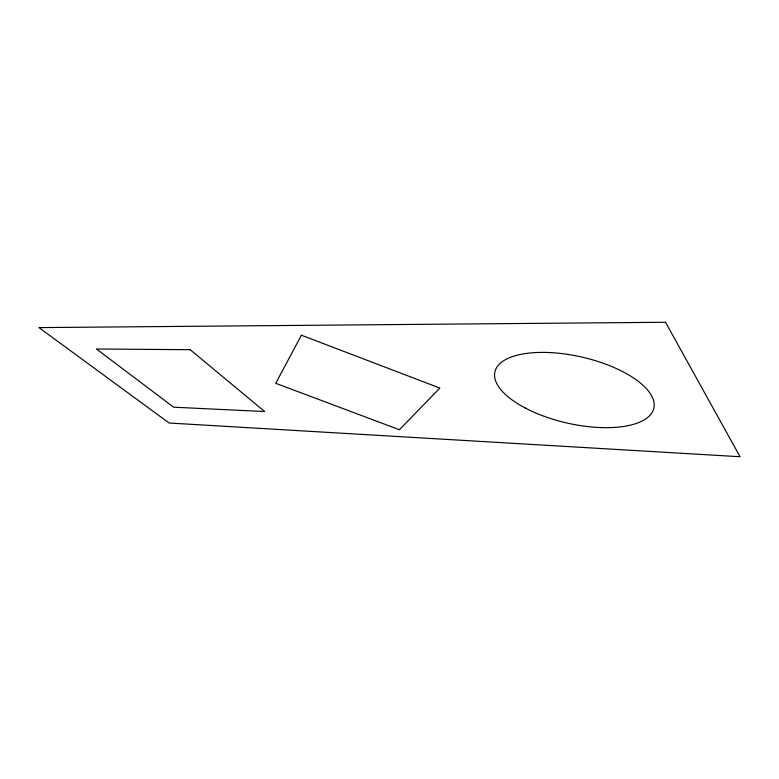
<?xml version="1.0" encoding="UTF-8"?>
<svg xmlns="http://www.w3.org/2000/svg" width="779" height="779" viewBox="0 0 779 779"><rect width="100%" height="100%" fill="white"/><g stroke="black" fill="none" stroke-linecap="round" stroke-linejoin="round"><path stroke-width="1.17" d="M301.415 335.204L275.737 383.307L399.423 429.745L439.853 388.078L301.415 335.204M665.519 322.263L38.95 327.608L169.101 423.016L740.05 456.737L665.519 322.263M190.203 349.703L96.43 348.992L173.649 407.193L264.656 411.546L190.203 349.703M525.221 408.001A81.542 33.809 12.9 0 0 653.406 409.754A81.542 33.809 12.9 0 0 544.433 352.4A81.542 33.809 12.9 0 0 525.221 408.001"/></g></svg>
